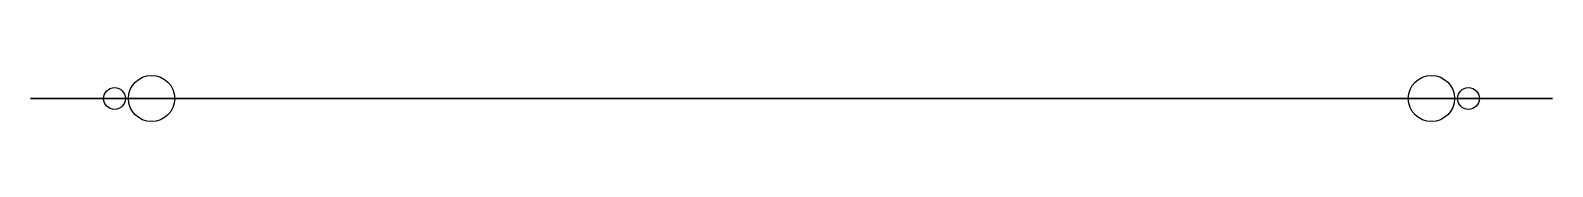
# Model space of a CAD drawing. Header units: millimetres. Extents: x 0 to 181, y -5 to 1.
import ezdxf

# ---------------------------------------------------------------- set-up
doc = ezdxf.new("R2010")
doc.units = ezdxf.units.MM
doc.layers.add('u_front', color=7, linetype='CONTINUOUS')

msp = doc.modelspace()

# ---------------------------------------------------------------- linework, layer by layer
at = {"layer": 'u_front'}
for p, q in [((180.9, -2, 172.27), (0, -2, 172.27)), ((0, -2, 172.27), (0, -2)), ((0, -2), (180.9, -2)), ((167.555, -2, 57.175), (13.345, -2, 57.175)), ((13.345, -2, 57.175), (13.345, -2, 143.095)), ((13.345, -2, 143.095), (167.555, -2, 143.095)), ((161.05, -2, 4), (19.85, -2, 4)), ((19.85, -2, 4), (19.85, -2, 22)), ((19.85, -2, 22), (161.05, -2, 22)), ((161.05, -2, 22), (161.05, -2, 4)), ((167.555, -2, 143.095), (167.555, -2, 57.175)), ((180.9, -2), (180.9, -2, 172.27))]:
    msp.add_line(p, q, dxfattribs=at)
for centre, radius in [((14.4, -2, 43.585), 2.75), ((14.4, -2, 156.685), 2.75), ((166.5, -2, 43.585), 2.75), ((166.5, -2, 156.685), 2.75), ((10, -2, 30), 1.3), ((10, -2, 86.135), 1.3), ((10, -2, 142.27), 1.3), ((170.9, -2, 30), 1.3), ((170.9, -2, 86.135), 1.3), ((170.9, -2, 142.27), 1.3)]:
    msp.add_circle(centre, radius, dxfattribs=at)

doc.saveas('drawing.dxf')
